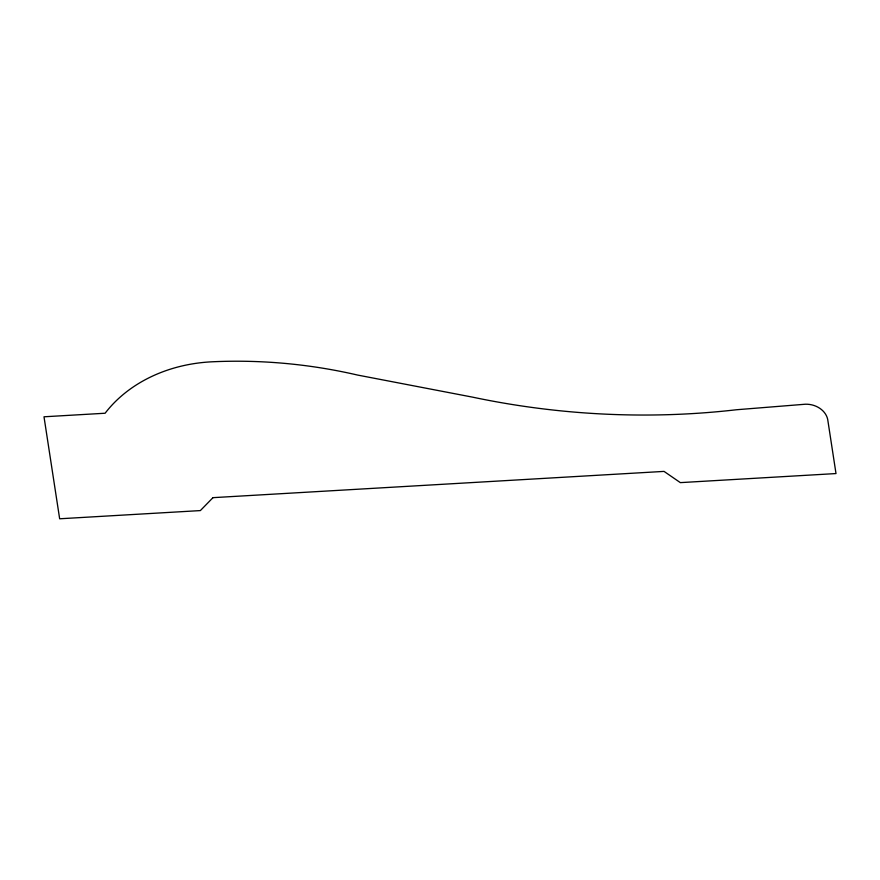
<?xml version="1.0" encoding="UTF-8"?>
<svg xmlns="http://www.w3.org/2000/svg" width="880" height="880" viewBox="0 0 880 880"><rect width="100%" height="100%" fill="white"/><g stroke="black" fill="none" stroke-linecap="round" stroke-linejoin="round"><path stroke-width="1.32" d="M212.971 497.662L200.365 510.587L59.653 518.782L44 416.79L105.105 413.237A145.64 119.878 8.6 0 1 213.246 361.746A442.123 363.924 8.6 0 1 357.621 375.067L472.516 397.133A686.433 565.026 8.6 0 0 736.461 409.75L805.42 404.217A20.779 17.105 8.6 0 1 827.948 421.069L836 473.561L680.35 482.625L664.037 471.394L212.971 497.662"/></g></svg>
